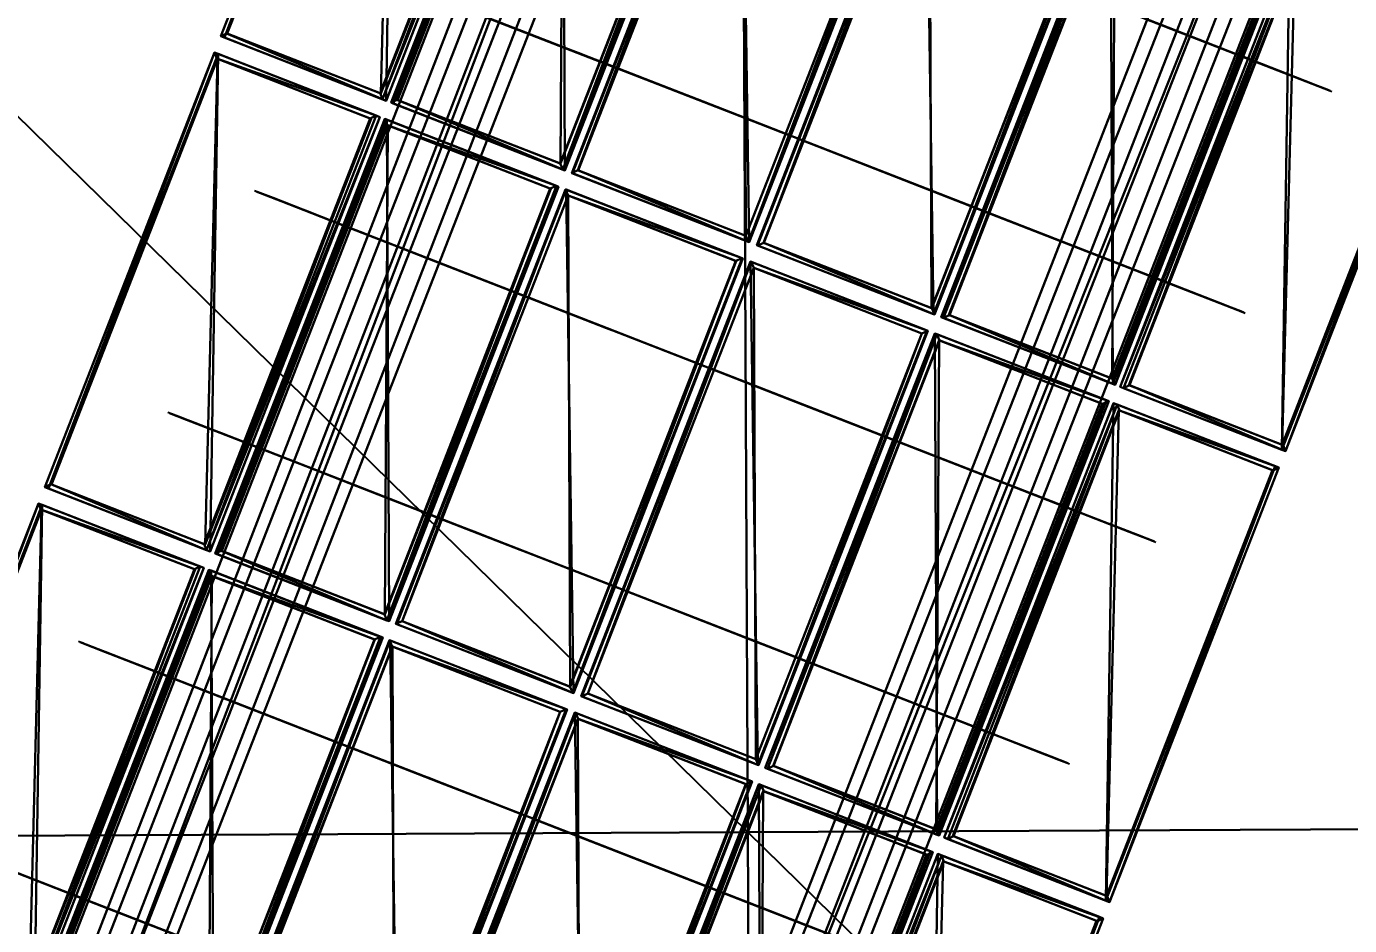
# Model space of a CAD drawing. Extents: x -372 to 678, y -263 to 741.
# Drawn here: x 395.76 to 402.7, y 577.17 to 581.9 of the extents above; entities that cross this region are included whole.
import ezdxf

# ---------------------------------------------------------------- set-up
doc = ezdxf.new("R2010")
doc.units = 0
doc.header["$LTSCALE"] = 0.0254
doc.layers.get('0').update_dxf_attribs({"linetype": 'CONTINUOUS'})
doc.layers.add('LOCATION_SNAPSHOT', color=144, linetype='CONTINUOUS')
doc.layers.add('LOCATION_TERRAIN', color=36, linetype='CONTINUOUS')

# ---------------------------------------------------------------- blocks, each defined once
blk = doc.blocks.new('GROUP_38')
at = {"color": 251}
mesh = blk.add_polyface(dxfattribs=at)
corners = [(21.0477, 6.8), (0.0052, 5), (0.0052, 6.8), (20.5977, 5), (21.0477, 5)]
mesh.append_faces([[corners[k] for k in face] for face in [(0, 1, 2), (3, 0, 4)]], dxfattribs={"vtx0": -1, "color": 251})
mesh.append_faces([[corners[k] for k in face] for face in [(1, 0, 3)]], dxfattribs={"vtx0": -1, "vtx1": -1, "color": 251})
mesh = blk.add_polyface(dxfattribs=at)
corners = [(0.0052, 6.8, 0.25), (21.0477, 6.8), (0.0052, 6.8), (21.0477, 6.8, 0.25)]
mesh.append_faces([[corners[k] for k in face] for face in [(0, 1, 2), (1, 0, 3)]], dxfattribs={"vtx0": -1, "color": 251})
mesh = blk.add_polyface(dxfattribs=at)
corners = [(20.5977, 5, 0.25), (0.0052, 6.8, 0.25), (0.0052, 5, 0.25), (21.0477, 6.8, 0.25), (21.0477, 5, 0.25)]
mesh.append_faces([[corners[k] for k in face] for face in [(0, 1, 2), (3, 0, 4)]], dxfattribs={"vtx0": -1, "color": 251})
mesh.append_faces([[corners[k] for k in face] for face in [(1, 0, 3)]], dxfattribs={"vtx0": -1, "vtx1": -1, "color": 251})
blk = doc.blocks.new('GROUP62_8')
at = {"color": 252, "rotation": 359.6152762952026}
blk.add_blockref('GROUP_38', (19.3844, -5.9478, 4.65), dxfattribs=at)
blk = doc.blocks.new('GROUP61_4')
at = {"color": 0}
blk.add_blockref('GROUP62_8', (0, 0), dxfattribs=at)
blk = doc.blocks.new('STATIONWITHCANOPY_3')
at = {"color": 0, "rotation": 0.2964109805245421}
blk.add_blockref('GROUP61_4', (-18.7792, 5.7123, 0.98), dxfattribs=at)
blk = doc.blocks.new('STATIONWITHCANOPY')
at = {"color": 0}
blk.add_blockref('STATIONWITHCANOPY_3', (0, 0), dxfattribs=at)
blk = doc.blocks.new('LOCATION_SNAPSHOT_1')
at = {"color": 8}
mesh = blk.add_polyface(dxfattribs=at)
corners = [(-63.4904, 214.7729), (675.1158, 740.6684), (-66.0072, 737.0917), (677.6385, 218.3467)]
mesh.append_faces([[corners[k] for k in face] for face in [(0, 1, 2), (1, 0, 3)]], dxfattribs={"vtx0": -1, "color": 8})
blk = doc.blocks.new('LOCATION_TERRAIN_1')
at = {"color": 8}
mesh = blk.add_polyface(dxfattribs=at)
corners = [(412.1062, 577.7237, 12.1991), (412.0461, 590.1599, 11.865), (399.4847, 590.0993, 11.3227)]
mesh.append_faces([[corners[k] for k in face] for face in [(0, 1, 2)]], dxfattribs={"color": 8})
mesh = blk.add_polyface(dxfattribs=at)
corners = [(399.5447, 577.6631, 11.4398), (399.4847, 590.0993, 11.3227), (386.9233, 590.0386, 10.7263)]
mesh.append_faces([[corners[k] for k in face] for face in [(0, 1, 2)]], dxfattribs={"color": 8})
mesh = blk.add_polyface(dxfattribs=at)
corners = [(412.1062, 577.7237, 12.1991), (399.4847, 590.0993, 11.3227), (399.5447, 577.6631, 11.4398)]
mesh.append_faces([[corners[k] for k in face] for face in [(0, 1, 2)]], dxfattribs={"color": 8})
mesh = blk.add_polyface(dxfattribs=at)
corners = [(399.5447, 577.6631, 11.4398), (386.9233, 590.0386, 10.7263), (386.9833, 577.6024, 10.7263)]
mesh.append_faces([[corners[k] for k in face] for face in [(0, 1, 2)]], dxfattribs={"color": 8})
mesh = blk.add_polyface(dxfattribs=at)
corners = [(412.1662, 565.2875, 12.5332), (412.1062, 577.7237, 12.1991), (399.5447, 577.6631, 11.4398)]
mesh.append_faces([[corners[k] for k in face] for face in [(0, 1, 2)]], dxfattribs={"color": 8})
mesh = blk.add_polyface(dxfattribs=at)
corners = [(399.6047, 565.2268, 11.5569), (399.5447, 577.6631, 11.4398), (386.9833, 577.6024, 10.7263)]
mesh.append_faces([[corners[k] for k in face] for face in [(0, 1, 2)]], dxfattribs={"color": 8})
mesh = blk.add_polyface(dxfattribs=at)
corners = [(412.1662, 565.2875, 12.5332), (399.5447, 577.6631, 11.4398), (399.6047, 565.2268, 11.5569)]
mesh.append_faces([[corners[k] for k in face] for face in [(0, 1, 2)]], dxfattribs={"color": 8})
mesh = blk.add_polyface(dxfattribs=at)
corners = [(399.6047, 565.2268, 11.5569), (386.9833, 577.6024, 10.7263), (387.0433, 565.1662, 10.7263)]
mesh.append_faces([[corners[k] for k in face] for face in [(0, 1, 2)]], dxfattribs={"color": 8})
blk = doc.blocks.new('GROUP_97')
at = {"color": 0}
for p, q in [((63.5636, 0.25, -0.25), (0, 0.25, -0.25)), ((63.5636, 0.25, 0.25), (0, 0.25, 0.25)), ((63.5636, 0.25, 0.25), (0, 0.25, 0.25)), ((63.5636, 0.25, -0.25), (0, 0.25, -0.25)), ((63.5636, 0.0833, -0.25), (0, 0.0833, -0.25)), ((63.5636, 0.0833, -0.25), (0, 0.0833, -0.25)), ((63.5636, 0.0833), (0, 0.0833)), ((63.5636, 0.0833), (0, 0.0833)), ((63.5636, -0.0833), (0, -0.0833)), ((63.5636, -0.0833), (0, -0.0833)), ((63.5636, -0.0833, -0.25), (0, -0.0833, -0.25)), ((63.5636, -0.0833, -0.25), (0, -0.0833, -0.25)), ((63.5636, -0.25, -0.25), (0, -0.25, -0.25)), ((63.5636, -0.25, -0.25), (0, -0.25, -0.25)), ((63.5636, -0.25, 0.25), (0, -0.25, 0.25)), ((63.5636, -0.25, 0.25), (0, -0.25, 0.25))]:
    blk.add_line(p, q, dxfattribs=at)
mesh = blk.add_polyface(dxfattribs=at)
corners = [(0, 0.25, -0.25), (63.5636, 0.0833, -0.25), (0, 0.0833, -0.25), (63.5636, 0.25, -0.25)]
mesh.append_faces([[corners[k] for k in face] for face in [(0, 1, 2), (1, 0, 3)]], dxfattribs={"vtx0": -1, "color": 0})
mesh = blk.add_polyface(dxfattribs=at)
corners = [(63.5636, -0.25, 0.25), (0, 0.25, 0.25), (0, -0.25, 0.25), (63.5636, 0.25, 0.25)]
mesh.append_faces([[corners[k] for k in face] for face in [(0, 1, 2), (1, 0, 3)]], dxfattribs={"vtx0": -1, "color": 0})
mesh = blk.add_polyface(dxfattribs=at)
corners = [(0, 0.25, 0.25), (63.5636, 0.25, -0.25), (0, 0.25, -0.25), (63.5636, 0.25, 0.25)]
mesh.append_faces([[corners[k] for k in face] for face in [(0, 1, 2), (1, 0, 3)]], dxfattribs={"vtx0": -1, "color": 0})
mesh = blk.add_polyface(dxfattribs=at)
corners = [(63.5636, 0.0833), (0, 0.0833, -0.25), (63.5636, 0.0833, -0.25), (0, 0.0833)]
mesh.append_faces([[corners[k] for k in face] for face in [(0, 1, 2), (1, 0, 3)]], dxfattribs={"vtx0": -1, "color": 0})
mesh = blk.add_polyface(dxfattribs=at)
corners = [(0, 0.0833), (63.5636, -0.0833), (0, -0.0833), (63.5636, 0.0833)]
mesh.append_faces([[corners[k] for k in face] for face in [(0, 1, 2), (1, 0, 3)]], dxfattribs={"vtx0": -1, "color": 0})
mesh = blk.add_polyface(dxfattribs=at)
corners = [(0, -0.0833), (63.5636, -0.0833, -0.25), (0, -0.0833, -0.25), (63.5636, -0.0833)]
mesh.append_faces([[corners[k] for k in face] for face in [(0, 1, 2), (1, 0, 3)]], dxfattribs={"vtx0": -1, "color": 0})
mesh = blk.add_polyface(dxfattribs=at)
corners = [(0, -0.0833, -0.25), (63.5636, -0.25, -0.25), (0, -0.25, -0.25), (63.5636, -0.0833, -0.25)]
mesh.append_faces([[corners[k] for k in face] for face in [(0, 1, 2), (1, 0, 3)]], dxfattribs={"vtx0": -1, "color": 0})
mesh = blk.add_polyface(dxfattribs=at)
corners = [(63.5636, -0.25, 0.25), (0, -0.25, -0.25), (63.5636, -0.25, -0.25), (0, -0.25, 0.25)]
mesh.append_faces([[corners[k] for k in face] for face in [(0, 1, 2), (1, 0, 3)]], dxfattribs={"vtx0": -1, "color": 0})
blk = doc.blocks.new('GROUP60_37')
at = {"color": 9}
blk.add_blockref('GROUP_97', (0, 0), dxfattribs=at)
blk = doc.blocks.new('GROUP59_8')
at = {"color": 0}
blk.add_blockref('GROUP60_37', (0, 0), dxfattribs=at)
blk = doc.blocks.new('GROUP_84')
at = {"color": 0}
mesh = blk.add_polyface(dxfattribs=at)
corners = [(0, 0.25, -0.25), (23.8646, 0.0833, -0.25), (0, 0.0833, -0.25), (23.8646, 0.25, -0.25)]
mesh.append_faces([[corners[k] for k in face] for face in [(0, 1, 2), (1, 0, 3)]], dxfattribs={"vtx0": -1, "color": 0})
mesh = blk.add_polyface(dxfattribs=at)
corners = [(23.8646, -0.25, 0.25), (0, 0.25, 0.25), (0, -0.25, 0.25), (23.8646, 0.25, 0.25)]
mesh.append_faces([[corners[k] for k in face] for face in [(0, 1, 2), (1, 0, 3)]], dxfattribs={"vtx0": -1, "color": 0})
mesh = blk.add_polyface(dxfattribs=at)
corners = [(0, 0.25, 0.25), (23.8646, 0.25, -0.25), (0, 0.25, -0.25), (23.8646, 0.25, 0.25)]
mesh.append_faces([[corners[k] for k in face] for face in [(0, 1, 2), (1, 0, 3)]], dxfattribs={"vtx0": -1, "color": 0})
mesh = blk.add_polyface(dxfattribs=at)
corners = [(23.8646, 0.0833), (0, 0.0833, -0.25), (23.8646, 0.0833, -0.25), (0, 0.0833)]
mesh.append_faces([[corners[k] for k in face] for face in [(0, 1, 2), (1, 0, 3)]], dxfattribs={"vtx0": -1, "color": 0})
mesh = blk.add_polyface(dxfattribs=at)
corners = [(0, 0.0833), (23.8646, -0.0833), (0, -0.0833), (23.8646, 0.0833)]
mesh.append_faces([[corners[k] for k in face] for face in [(0, 1, 2), (1, 0, 3)]], dxfattribs={"vtx0": -1, "color": 0})
mesh = blk.add_polyface(dxfattribs=at)
corners = [(0, -0.0833), (23.8646, -0.0833, -0.25), (0, -0.0833, -0.25), (23.8646, -0.0833)]
mesh.append_faces([[corners[k] for k in face] for face in [(0, 1, 2), (1, 0, 3)]], dxfattribs={"vtx0": -1, "color": 0})
mesh = blk.add_polyface(dxfattribs=at)
corners = [(0, -0.0833, -0.25), (23.8646, -0.25, -0.25), (0, -0.25, -0.25), (23.8646, -0.0833, -0.25)]
mesh.append_faces([[corners[k] for k in face] for face in [(0, 1, 2), (1, 0, 3)]], dxfattribs={"vtx0": -1, "color": 0})
mesh = blk.add_polyface(dxfattribs=at)
corners = [(23.8646, -0.25, 0.25), (0, -0.25, -0.25), (23.8646, -0.25, -0.25), (0, -0.25, 0.25)]
mesh.append_faces([[corners[k] for k in face] for face in [(0, 1, 2), (1, 0, 3)]], dxfattribs={"vtx0": -1, "color": 0})
blk = doc.blocks.new('GROUP2_4')
at = {"color": 9}
blk.add_blockref('GROUP_84', (0, 0), dxfattribs=at)
blk = doc.blocks.new('GROUP1_5')
at = {"color": 0}
ref = blk.add_blockref('GROUP2_4', (0, 0), dxfattribs=at)
ref.add_attrib('Skp_GroupInstanceName', 'extrusions', (0, 0), dxfattribs={"height": 1})
blk = doc.blocks.new('GROUP_90')
at = {"color": 0}
for p, q in [((63.5636, 0.25, -0.25), (0, 0.25, -0.25)), ((63.5636, 0.25, 0.25), (0, 0.25, 0.25)), ((63.5636, 0.25, 0.25), (0, 0.25, 0.25)), ((63.5636, 0.25, -0.25), (0, 0.25, -0.25)), ((63.5636, 0.0833, -0.25), (0, 0.0833, -0.25)), ((63.5636, 0.0833, -0.25), (0, 0.0833, -0.25)), ((63.5636, 0.0833), (0, 0.0833)), ((63.5636, 0.0833), (0, 0.0833)), ((63.5636, -0.0833), (0, -0.0833)), ((63.5636, -0.0833), (0, -0.0833)), ((63.5636, -0.0833, -0.25), (0, -0.0833, -0.25)), ((63.5636, -0.0833, -0.25), (0, -0.0833, -0.25)), ((63.5636, -0.25, -0.25), (0, -0.25, -0.25)), ((63.5636, -0.25, -0.25), (0, -0.25, -0.25)), ((63.5636, -0.25, 0.25), (0, -0.25, 0.25)), ((63.5636, -0.25, 0.25), (0, -0.25, 0.25))]:
    blk.add_line(p, q, dxfattribs=at)
mesh = blk.add_polyface(dxfattribs=at)
corners = [(63.5636, 0.25, -0.25), (0, 0.0833, -0.25), (0, 0.25, -0.25), (63.5636, 0.0833, -0.25)]
mesh.append_faces([[corners[k] for k in face] for face in [(0, 1, 2), (1, 0, 3)]], dxfattribs={"vtx0": -1, "color": 0})
mesh = blk.add_polyface(dxfattribs=at)
corners = [(0, -0.25, 0.25), (63.5636, 0.25, 0.25), (0, 0.25, 0.25), (63.5636, -0.25, 0.25)]
mesh.append_faces([[corners[k] for k in face] for face in [(0, 1, 2), (1, 0, 3)]], dxfattribs={"vtx0": -1, "color": 0})
mesh = blk.add_polyface(dxfattribs=at)
corners = [(0, 0.25, 0.25), (63.5636, 0.25, -0.25), (0, 0.25, -0.25), (63.5636, 0.25, 0.25)]
mesh.append_faces([[corners[k] for k in face] for face in [(0, 1, 2), (1, 0, 3)]], dxfattribs={"vtx0": -1, "color": 0})
mesh = blk.add_polyface(dxfattribs=at)
corners = [(63.5636, 0.0833), (0, 0.0833, -0.25), (63.5636, 0.0833, -0.25), (0, 0.0833)]
mesh.append_faces([[corners[k] for k in face] for face in [(0, 1, 2), (1, 0, 3)]], dxfattribs={"vtx0": -1, "color": 0})
mesh = blk.add_polyface(dxfattribs=at)
corners = [(63.5636, 0.0833), (0, -0.0833), (0, 0.0833), (63.5636, -0.0833)]
mesh.append_faces([[corners[k] for k in face] for face in [(0, 1, 2), (1, 0, 3)]], dxfattribs={"vtx0": -1, "color": 0})
mesh = blk.add_polyface(dxfattribs=at)
corners = [(0, -0.0833), (63.5636, -0.0833, -0.25), (0, -0.0833, -0.25), (63.5636, -0.0833)]
mesh.append_faces([[corners[k] for k in face] for face in [(0, 1, 2), (1, 0, 3)]], dxfattribs={"vtx0": -1, "color": 0})
mesh = blk.add_polyface(dxfattribs=at)
corners = [(63.5636, -0.0833, -0.25), (0, -0.25, -0.25), (0, -0.0833, -0.25), (63.5636, -0.25, -0.25)]
mesh.append_faces([[corners[k] for k in face] for face in [(0, 1, 2), (1, 0, 3)]], dxfattribs={"vtx0": -1, "color": 0})
mesh = blk.add_polyface(dxfattribs=at)
corners = [(63.5636, -0.25, 0.25), (0, -0.25, -0.25), (63.5636, -0.25, -0.25), (0, -0.25, 0.25)]
mesh.append_faces([[corners[k] for k in face] for face in [(0, 1, 2), (1, 0, 3)]], dxfattribs={"vtx0": -1, "color": 0})
blk = doc.blocks.new('GROUP60_34')
at = {"color": 9}
blk.add_blockref('GROUP_90', (0, 0), dxfattribs=at)
blk = doc.blocks.new('GROUP59_9')
at = {"color": 0}
blk.add_blockref('GROUP60_34', (0, 0), dxfattribs=at)
blk = doc.blocks.new('SOLAR_PANEL_1')
at = {"color": 0}
for p, q in [((0, 0.025), (0, 2.475)), ((0, 2.475), (1, 2.475)), ((0, 2.475), (1, 2.475)), ((0, 2.475), (0, 2.475, 0.05)), ((0, 2.475, 0.05), (1, 2.475, 0.05)), ((0, 0.025), (0, 2.475)), ((0, 0.025, 0.05), (0, 2.475, 0.05)), ((0, 2.475), (0, 2.475, 0.05)), ((0, 2.475, 0.05), (1, 2.475, 0.05)), ((0, 0.025, 0.05), (0, 2.475, 0.05)), ((0.975, 2.45, 0.05), (0.025, 2.45, 0.05)), ((0.025, 2.45, 0.05), (0.025, 0.05, 0.05)), ((0.975, 2.45, 0.05), (0.025, 2.45, 0.05)), ((0.025, 2.45, 0.05), (0.025, 2.45, 0.04)), ((0.975, 2.45, 0.04), (0.025, 2.45, 0.04)), ((0.025, 2.45, 0.05), (0.025, 0.05, 0.05)), ((0.025, 2.45, 0.04), (0.025, 0.05, 0.04)), ((0.025, 2.45, 0.05), (0.025, 2.45, 0.04)), ((0.025, 2.45, 0.04), (0.025, 0.05, 0.04)), ((0.975, 2.45, 0.04), (0.025, 2.45, 0.04)), ((0.975, 0.05, 0.05), (0.975, 2.45, 0.05)), ((0.975, 2.45, 0.05), (0.975, 2.45, 0.04)), ((0.975, 0.05, 0.05), (0.975, 2.45, 0.05)), ((0.975, 2.45, 0.05), (0.975, 2.45, 0.04)), ((0.975, 0.05, 0.04), (0.975, 2.45, 0.04)), ((0.975, 0.05, 0.04), (0.975, 2.45, 0.04)), ((1, 2.475), (1, 0.025)), ((1, 2.475), (1, 0.025)), ((1, 2.475), (1, 2.475, 0.05)), ((1, 2.475, 0.05), (1, 0.025, 0.05)), ((1, 2.475), (1, 2.475, 0.05)), ((1, 2.475, 0.05), (1, 0.025, 0.05)), ((1, 0.025), (0, 0.025)), ((0, 0.025), (0, 0.025, 0.05)), ((1, 0.025), (0, 0.025)), ((1, 0.025, 0.05), (0, 0.025, 0.05)), ((0, 0.025), (0, 0.025, 0.05)), ((1, 0.025, 0.05), (0, 0.025, 0.05)), ((0.025, 0.05, 0.05), (0.975, 0.05, 0.05)), ((0.025, 0.05, 0.05), (0.025, 0.05, 0.04)), ((0.025, 0.05, 0.05), (0.975, 0.05, 0.05)), ((0.025, 0.05, 0.04), (0.975, 0.05, 0.04)), ((0.025, 0.05, 0.05), (0.025, 0.05, 0.04)), ((0.025, 0.05, 0.04), (0.975, 0.05, 0.04)), ((0.975, 0.05, 0.05), (0.975, 0.05, 0.04)), ((0.975, 0.05, 0.05), (0.975, 0.05, 0.04)), ((1, 0.025), (1, 0.025, 0.05)), ((1, 0.025), (1, 0.025, 0.05))]:
    blk.add_line(p, q, dxfattribs=at)
mesh = blk.add_polyface(dxfattribs=at)
corners = [(0, 2.475), (1, 0.025), (0, 0.025), (1, 2.475)]
mesh.append_faces([[corners[k] for k in face] for face in [(0, 1, 2), (1, 0, 3)]], dxfattribs={"vtx0": -1, "color": 0})
mesh = blk.add_polyface(dxfattribs=at)
corners = [(0, 2.475, 0.05), (1, 2.475), (0, 2.475), (1, 2.475, 0.05)]
mesh.append_faces([[corners[k] for k in face] for face in [(0, 1, 2), (1, 0, 3)]], dxfattribs={"vtx0": -1, "color": 0})
mesh = blk.add_polyface(dxfattribs=at)
corners = [(0, 2.475, 0.05), (0, 0.025), (0, 0.025, 0.05), (0, 2.475)]
mesh.append_faces([[corners[k] for k in face] for face in [(0, 1, 2), (1, 0, 3)]], dxfattribs={"vtx0": -1, "color": 0})
mesh = blk.add_polyface(dxfattribs=at)
corners = [(0, 0.025, 0.05), (0.025, 0.05, 0.05), (0, 2.475, 0.05), (1, 0.025, 0.05), (0.975, 0.05, 0.05), (0.975, 2.45, 0.05), (0.025, 2.45, 0.05), (1, 2.475, 0.05)]
mesh.append_faces([[corners[k] for k in face] for face in [(0, 1, 2), (1, 3, 4), (4, 3, 5), (2, 6, 7), (6, 2, 1), (7, 5, 3)]], dxfattribs={"vtx0": -1, "vtx1": -1, "color": 0})
mesh.append_faces([[corners[k] for k in face] for face in [(1, 0, 3), (7, 6, 5)]], dxfattribs={"vtx0": -1, "vtx2": -1, "color": 0})
mesh = blk.add_polyface(dxfattribs=at)
corners = [(0.975, 2.45, 0.05), (0.025, 2.45, 0.04), (0.975, 2.45, 0.04), (0.025, 2.45, 0.05)]
mesh.append_faces([[corners[k] for k in face] for face in [(0, 1, 2), (1, 0, 3)]], dxfattribs={"vtx0": -1, "color": 0})
mesh = blk.add_polyface(dxfattribs=at)
corners = [(0.025, 2.45, 0.04), (0.025, 0.05, 0.05), (0.025, 0.05, 0.04), (0.025, 2.45, 0.05)]
mesh.append_faces([[corners[k] for k in face] for face in [(0, 1, 2), (1, 0, 3)]], dxfattribs={"vtx0": -1, "color": 0})
at = {"color": 153}
mesh = blk.add_polyface(dxfattribs=at)
corners = [(0.975, 0.05, 0.04), (0.025, 2.45, 0.04), (0.025, 0.05, 0.04), (0.975, 2.45, 0.04)]
mesh.append_faces([[corners[k] for k in face] for face in [(0, 1, 2), (1, 0, 3)]], dxfattribs={"vtx0": -1, "color": 153})
at = {"color": 0}
mesh = blk.add_polyface(dxfattribs=at)
corners = [(0.975, 2.45, 0.05), (0.975, 0.05, 0.04), (0.975, 0.05, 0.05), (0.975, 2.45, 0.04)]
mesh.append_faces([[corners[k] for k in face] for face in [(0, 1, 2), (1, 0, 3)]], dxfattribs={"vtx0": -1, "color": 0})
mesh = blk.add_polyface(dxfattribs=at)
corners = [(1, 2.475), (1, 0.025, 0.05), (1, 0.025), (1, 2.475, 0.05)]
mesh.append_faces([[corners[k] for k in face] for face in [(0, 1, 2), (1, 0, 3)]], dxfattribs={"vtx0": -1, "color": 0})
mesh = blk.add_polyface(dxfattribs=at)
corners = [(1, 0.025), (0, 0.025, 0.05), (0, 0.025), (1, 0.025, 0.05)]
mesh.append_faces([[corners[k] for k in face] for face in [(0, 1, 2), (1, 0, 3)]], dxfattribs={"vtx0": -1, "color": 0})
mesh = blk.add_polyface(dxfattribs=at)
corners = [(0.025, 0.05, 0.04), (0.975, 0.05, 0.05), (0.975, 0.05, 0.04), (0.025, 0.05, 0.05)]
mesh.append_faces([[corners[k] for k in face] for face in [(0, 1, 2), (1, 0, 3)]], dxfattribs={"vtx0": -1, "color": 0})
blk = doc.blocks.new('SOLAR_PANEL_STRUCTURE')
at = {"color": 0}
for p, q in [((5.0137, 0, -0.0089), (2.9803, 0, -0.0089)), ((2.9803, 0, 0.0311), (3.4565, 0, 0.0311)), ((3.4565, 0, 0.0311), (2.9803, 0, 0.716)), ((3.021, 0, 0.7275), (3.4958, 0, 0.0447)), ((3.4958, 0, 0.0447), (3.9705, 0, 0.6472)), ((4.0088, 0, 0.6311), (3.536, 0, 0.0311)), ((3.536, 0, 0.0311), (4.4568, 0, 0.0311)), ((4.4568, 0, 0.0311), (4.0088, 0, 0.6311)), ((4.0593, 0, 0.6304), (4.5005, 0, 0.0393)), ((4.5005, 0, 0.0393), (4.9642, 0, 0.3962)), ((4.5554, 0, 0.0311), (4.9889, 0, 0.0311)), ((4.9889, 0, 0.3647), (4.5554, 0, 0.0311)), ((4.9889, 0, 0.0311), (4.9889, 0, 0.3647)), ((5.4167, 0, 0.2003), (5.0137, 0, -0.0089)), ((5.0289, 0, 0.3744), (5.0289, 0, 0.044)), ((5.0289, 0, 0.044), (5.3701, 0, 0.2212)), ((5.4963, 0, 0.1646), (5.5126, 0, 0.2011))]:
    blk.add_line(p, q, dxfattribs=at)
at = {"color": 0, "extrusion": (4.81162e-16, 1, -7.04887e-16)}
blk.add_arc((-2.9803, -5.3738), 6.1449, 90, 114.4293, dxfattribs=at)
at = {"color": 0}
mesh = blk.add_polyface(dxfattribs=at)
corners = [(4.4568, 0, 0.0311), (4.5554, 0, 0.0311), (3.536, 0, 0.0311), (4.5005, 0, 0.0393), (4.9889, 0, 0.3647), (4.9642, 0, 0.3962), (5.0289, 0, 0.3744), (4.0088, 0, 0.6311), (4.0593, 0, 0.6304), (3.4958, 0, 0.0447), (3.9705, 0, 0.6472), (3.4565, 0, 0.0311), (2.9803, 0, 0.716), (3.021, 0, 0.7275), (2.9803, 0, 0.7711), (5.0137, 0, -0.0089), (5.0289, 0, 0.044), (5.4167, 0, 0.2003), (4.9889, 0, 0.0311), (2.9803, 0, -0.0089), (5.3701, 0, 0.2212), (5.5126, 0, 0.2011), (5.0155, 0, 0.4243), (4.0126, 0, 0.6838), (5.4963, 0, 0.1646), (2.9803, 0, 0.0311)]
mesh.append_faces([[corners[k] for k in face] for face in [(0, 1, 2), (1, 3, 4), (7, 3, 0), (3, 7, 8), (9, 12, 13), (15, 16, 17), (18, 2, 1), (21, 20, 22), (22, 8, 23), (23, 13, 14), (4, 16, 18), (16, 4, 6)]], dxfattribs={"vtx0": -1, "vtx1": -1, "color": 0})
mesh.append_faces([[corners[k] for k in face] for face in [(1, 0, 3), (4, 5, 6), (11, 9, 2), (16, 15, 18), (18, 19, 11), (18, 11, 2), (17, 20, 21), (22, 6, 5), (23, 8, 7), (23, 7, 10)]], dxfattribs={"vtx0": -1, "vtx1": -1, "vtx2": -1, "color": 0})
mesh.append_faces([[corners[k] for k in face] for face in [(4, 3, 5), (9, 7, 2), (7, 9, 10), (9, 11, 12), (13, 12, 14), (18, 15, 19), (17, 16, 20), (22, 20, 6), (22, 5, 8), (23, 10, 13)]], dxfattribs={"vtx0": -1, "vtx2": -1, "color": 0})
mesh.append_faces([[corners[k] for k in face] for face in [(25, 11, 19)]], dxfattribs={"vtx1": -1, "color": 0})
mesh.append_faces([[corners[k] for k in face] for face in [(21, 24, 17)]], dxfattribs={"vtx2": -1, "color": 0})
blk = doc.blocks.new('GROUP0_4')
at = {"color": 0, "extrusion": (-0.411361, -5.15876e-17, 0.911472), "rotation": 90.00000000000011}
blk.add_blockref('SOLAR_PANEL_1', (1.25, -4.205, 2.1818), dxfattribs=at)
at = {"color": 0, "extrusion": (-0.251634, -1.95439e-17, 0.967823), "rotation": 90.00000000000001}
blk.add_blockref('SOLAR_PANEL_1', (1.25, -3.4844, 1.6133), dxfattribs=at)
at = {"color": 0, "extrusion": (-0.084688, 3.20437e-17, 0.996408), "rotation": 90.00000000000004}
blk.add_blockref('SOLAR_PANEL_1', (1.25, -2.6781, 1.1745), dxfattribs=at)
at = {"color": 0, "extrusion": (0.084688, -2.46519e-32, 0.996408), "rotation": 270.0000000000001}
blk.add_blockref('SOLAR_PANEL_1', (-1.25, 1.8093, 0.8781), dxfattribs=at)
at = {"color": 0, "extrusion": (0.251634, -1.95439e-17, 0.967823), "rotation": 270}
blk.add_blockref('SOLAR_PANEL_1', (-1.25, 0.903, 0.7326), dxfattribs=at)
at = {"color": 0, "extrusion": (0.411361, -1.95439e-17, 0.911472), "rotation": 270}
blk.add_blockref('SOLAR_PANEL_1', (-1.25, -0.0149, 0.7421), dxfattribs=at)
at = {"color": 9, "rotation": 180}
for p in [(1.2303, 0.625, 0.2589), (1.2303, -0.625, 0.2589)]:
    blk.add_blockref('SOLAR_PANEL_STRUCTURE', p, dxfattribs=at)
at = {"color": 9}
for p in [(-4.7303, 0.625, 0.2589), (-4.7303, -0.625, 0.2589)]:
    blk.add_blockref('SOLAR_PANEL_STRUCTURE', p, dxfattribs=at)
blk = doc.blocks.new('GROUP93_1')
at = {"color": 0, "rotation": 270}
for p in [(14.0207, 1.2349, 8), (16.5628, 1.2349, 8), (19.1049, 1.2349, 8)]:
    blk.add_blockref('GROUP0_4', p, dxfattribs=at)

msp = doc.modelspace()

# ---------------------------------------------------------------- block references
at = {"color": 0}
for name, p, rotation in [('GROUP59_9', (388.2267, 556.474, 20.1308), 68.6999999999999), ('GROUP93_1', (395.8579, 563.0123, 12.1308), 68.69999999999997), ('GROUP59_8', (391.4876, 555.2026, 20.1308), 68.70000000000026), ('STATIONWITHCANOPY', (407.3041, 569.4259, 11.9308), 68.78831272427284), ('GROUP1_5', (401.9589, 572.4248, 20.1308), 68.70000000000063)]:
    msp.add_blockref(name, p, dxfattribs=dict(at, rotation=rotation))
at = {"layer": 'LOCATION_SNAPSHOT', "color": 0}
msp.add_blockref('LOCATION_SNAPSHOT_1', (0, 0), dxfattribs=at)
at = {"layer": 'LOCATION_TERRAIN', "color": 0}
msp.add_blockref('LOCATION_TERRAIN_1', (0, 0), dxfattribs=at)

doc.saveas('drawing.dxf')
